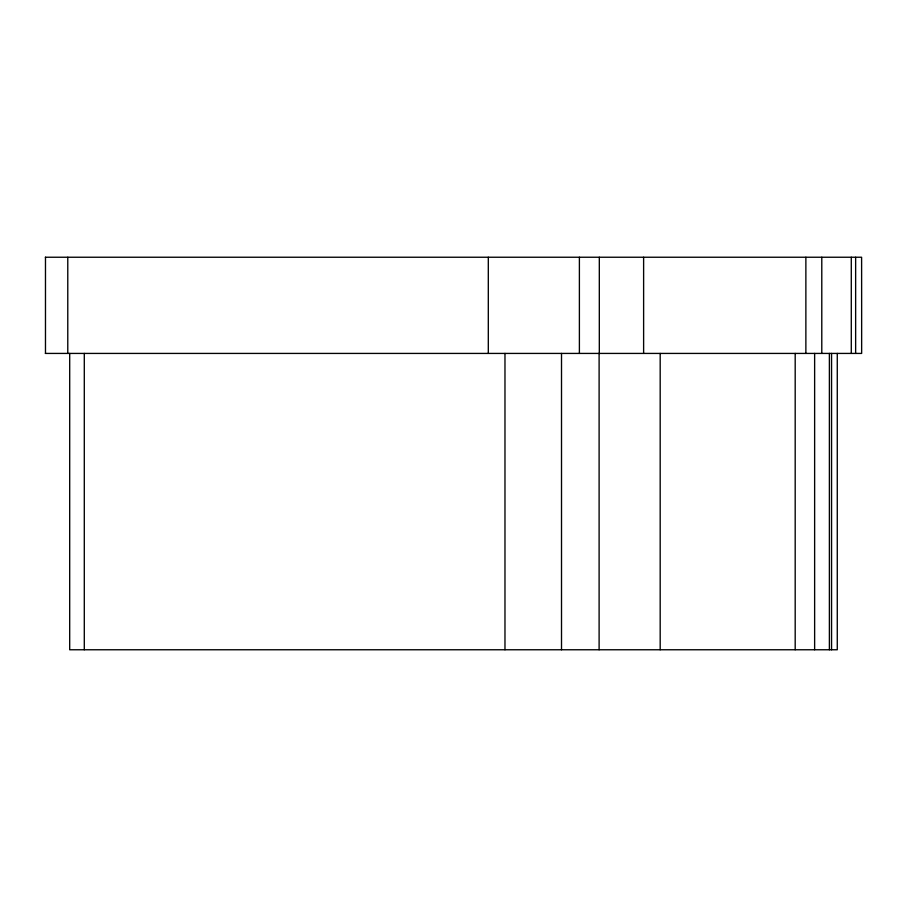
<?xml version="1.0" encoding="UTF-8"?>
<svg xmlns="http://www.w3.org/2000/svg" width="907" height="907" viewBox="0 0 907 907"><rect width="100%" height="100%" fill="white"/><g stroke="black" fill="none" stroke-linecap="round" stroke-linejoin="round"><path stroke-width="1.36" d="M45.475 257.237L45.475 353.424M837.274 353.424L837.274 649.763L69.692 649.763L69.703 353.424M45.361 257.237L861.605 257.237L861.65 305.33L861.65 353.424L45.361 353.424M855.641 257.237L855.641 353.424M851.288 257.237L851.288 353.424M831.56 353.424L831.56 649.763M829.383 353.424L829.383 649.763M821.787 257.237L821.787 353.424M814.633 353.424L814.633 649.763M805.87 257.237L805.87 353.424M795.19 353.424L795.19 649.763M660.183 353.424L660.183 649.763M643.619 257.237L643.619 353.424M599.312 257.237L599.312 353.424M599.108 353.424L599.108 649.763M579.392 257.237L579.392 353.424M561.512 353.424L561.512 649.763M504.972 353.424L504.972 649.763M488.306 257.237L488.306 353.424M84.294 353.424L84.294 649.763M67.776 257.237L67.776 353.424"/></g></svg>
